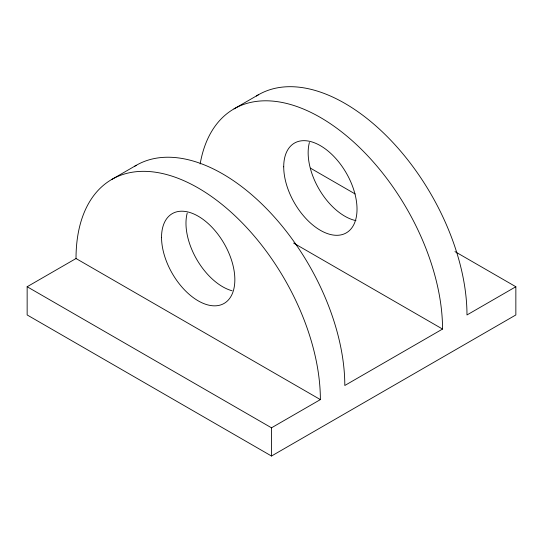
<?xml version="1.0" encoding="UTF-8"?>
<svg xmlns="http://www.w3.org/2000/svg" width="543" height="543" viewBox="0 0 543 543"><rect width="100%" height="100%" fill="white"/><g stroke="black" fill="none" stroke-linecap="round" stroke-linejoin="round"><path stroke-width="0.81" d="M111.804 179.428L136.239 165.323M233.979 108.892L258.414 94.781M27.15 286.738L76.02 258.522A172.783 99.756 60 0 1 198.195 187.987A172.783 99.756 60 0 1 320.37 399.6L271.5 427.809L27.15 286.738L27.15 314.954L271.5 456.025L515.85 314.954L515.85 286.738L454.946 251.579M200.15 163.993A172.783 99.756 60 0 1 331.291 124.32A172.783 99.756 60 0 1 442.545 329.058L344.805 385.489A172.783 99.756 60 0 0 268.466 210.65A172.783 99.756 60 0 0 134.847 166.151M515.85 286.738L466.98 314.954A172.783 99.756 60 0 0 390.179 139.632A172.783 99.756 60 0 0 256.337 96.043M310.392 168.12L355.149 193.96M293.587 243.06L442.545 329.058M76.02 258.522L320.37 399.6M271.5 427.809L271.5 456.025M232.119 290.77A51.836 29.926 60 0 1 187.226 213.019M355.957 220.634A51.836 29.926 60 0 1 319.508 189.901A51.836 29.926 60 0 1 309.401 142.483M161.542 237.359A51.836 29.926 60 0 0 216.521 305.757A51.836 29.926 60 0 0 216.521 232.452A51.836 29.926 60 0 0 161.542 237.359M283.717 166.823A51.836 29.926 60 0 0 338.696 235.221A51.836 29.926 60 0 0 338.696 161.916A51.836 29.926 60 0 0 283.717 166.823"/></g></svg>
